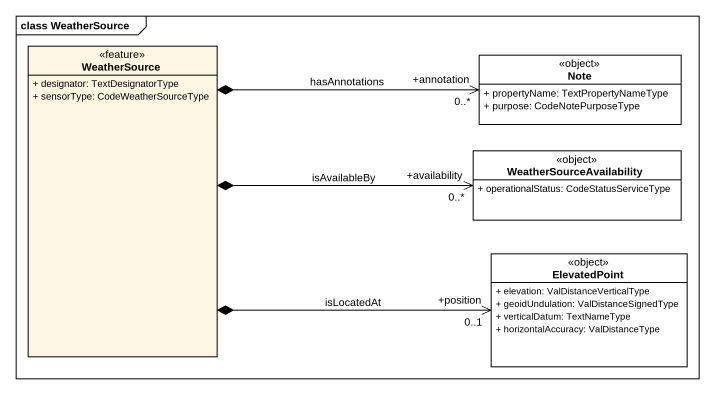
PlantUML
@startuml
mainframe class WeatherSource
hide circle
hide empty members
skinparam classAttributeIconSize 0
class WeatherSource <<feature>> {
  + designator: TextDesignatorType
  + sensorType: CodeWeatherSourceType
}
class "Note" as Note_ <<object>> #FFFFFF {
  + propertyName: TextPropertyNameType
  + purpose: CodeNotePurposeType
}
class WeatherSourceAvailability <<object>> #FFFFFF {
  + operationalStatus: CodeStatusServiceType
}
class ElevatedPoint <<object>> #FFFFFF {
  + elevation: ValDistanceVerticalType
  + geoidUndulation: ValDistanceSignedType
  + verticalDatum: TextNameType
  + horizontalAccuracy: ValDistanceType
}
WeatherSource *-right-> "+annotation\n0..*" Note_ : hasAnnotations
WeatherSource *-right-> "+availability\n0..*" WeatherSourceAvailability : isAvailableBy
WeatherSource *-right-> "+position\n0..1" ElevatedPoint : isLocatedAt
@enduml
